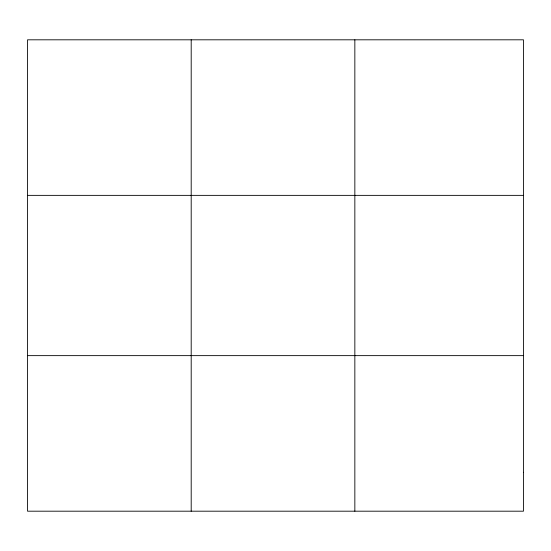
<?xml version="1.0" encoding="UTF-8"?>
<svg xmlns="http://www.w3.org/2000/svg" width="551" height="551" viewBox="0 0 551 551"><rect width="100%" height="100%" fill="white"/><g stroke="black" fill="none" stroke-linecap="round" stroke-linejoin="round"><path stroke-width="0.83" d="M191.197 39.81L191.197 511.19M354.844 39.81L354.844 511.19M27.55 195.364L523.45 195.364M27.55 355.636L523.45 355.636M523.45 472.303L523.45 511.19L27.55 511.19L27.55 39.81L523.45 39.81L523.45 472.303"/></g></svg>
